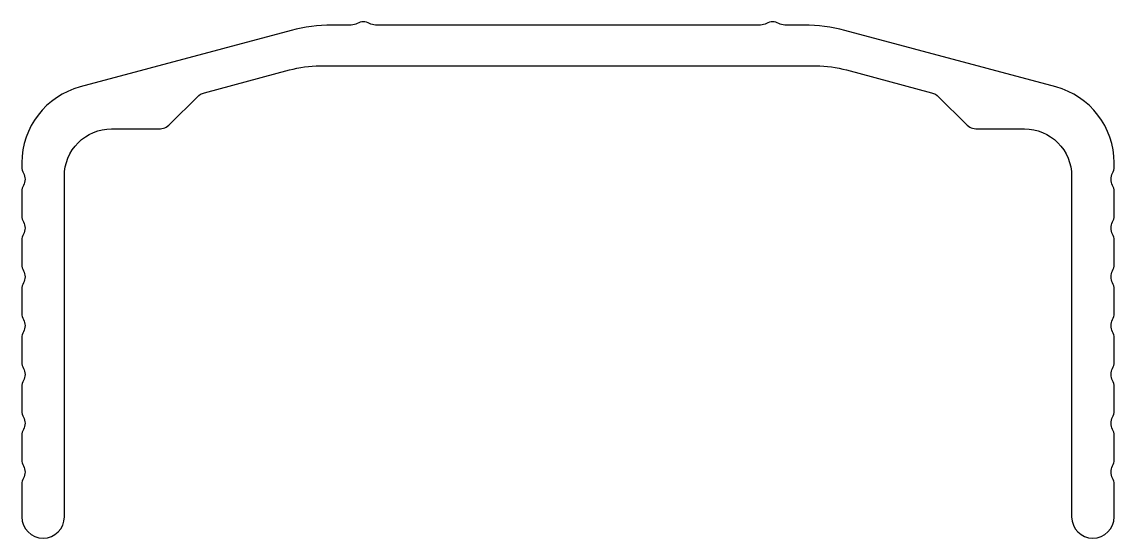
# Model space of a CAD drawing. Extents: x 127.6 to 197, y 206.7 to 239.5.
import ezdxf

# ---------------------------------------------------------------- set-up
doc = ezdxf.new("R2010")
doc.units = 0
doc.layers.get('0').update_dxf_attribs({"linetype": 'CONTINUOUS'})

msp = doc.modelspace()

# ---------------------------------------------------------------- linework, layer by layer
msp.add_lwpolyline([(180.037, 236.483), (185.435, 235.037, -0.131652), (185.883, 234.778), (187.629, 233.031, 0.198912), (188.337, 232.738), (191.337, 232.738, -0.414214), (194.337, 229.738), (194.337, 208.088, 1), (197.037, 208.088), (197.037, 210.164, 0.127017), (196.937, 210.551, -0.258199), (196.937, 211.326, 0.127017), (197.037, 211.713), (197.037, 213.264, 0.127017), (196.937, 213.651, -0.258199), (196.937, 214.426, 0.127017), (197.037, 214.813), (197.037, 216.364, 0.127017), (196.937, 216.751, -0.258199), (196.937, 217.526, 0.127017), (197.037, 217.913), (197.037, 219.464, 0.127017), (196.937, 219.851, -0.258199), (196.937, 220.626, 0.127017), (197.037, 221.013), (197.037, 222.564, 0.127017), (196.937, 222.951, -0.258199), (196.937, 223.726, 0.127017), (197.037, 224.113), (197.037, 225.664, 0.127017), (196.937, 226.051, -0.258199), (196.937, 226.826, 0.127017), (197.037, 227.213), (197.037, 228.764, 0.127017), (196.937, 229.151, -0.258199), (196.937, 229.926, 0.127017), (197.037, 230.313), (197.037, 230.576, 0.339454), (193.331, 235.405), (179.925, 238.998, 0.065543), (177.337, 239.338), (176.111, 239.338, -0.127017), (175.724, 239.438, 0.258199), (174.949, 239.438, -0.127017), (174.562, 239.338), (150.111, 239.338, -0.127017), (149.724, 239.438, 0.258199), (148.949, 239.438, -0.127017), (148.562, 239.338), (147.337, 239.338, 0.065543), (144.748, 238.998), (131.342, 235.405, 0.339454), (127.637, 230.576), (127.637, 230.313, 0.127017), (127.737, 229.926, -0.258199), (127.737, 229.151, 0.127017), (127.637, 228.764), (127.637, 227.213, 0.127017), (127.737, 226.826, -0.258199), (127.737, 226.051, 0.127017), (127.637, 225.664), (127.637, 224.113, 0.127017), (127.737, 223.726, -0.258199), (127.737, 222.951, 0.127017), (127.637, 222.564), (127.637, 221.013, 0.127017), (127.737, 220.626, -0.258199), (127.737, 219.851, 0.127017), (127.637, 219.464), (127.637, 217.913, 0.127017), (127.737, 217.526, -0.258199), (127.737, 216.751, 0.127017), (127.637, 216.364), (127.637, 214.813, 0.127017), (127.737, 214.426, -0.258199), (127.737, 213.651, 0.127017), (127.637, 213.264), (127.637, 211.713, 0.127017), (127.737, 211.326, -0.258199), (127.737, 210.551, 0.127017), (127.637, 210.164), (127.637, 208.088, 1), (130.337, 208.088), (130.337, 229.738, -0.414214), (133.337, 232.738), (136.337, 232.738, 0.198912), (137.044, 233.031), (138.79, 234.778, -0.131652), (139.238, 235.037), (144.636, 236.483, -0.065543), (146.577, 236.738), (178.096, 236.738, -0.065543)], format="xyb", close=True)

doc.saveas('drawing.dxf')
